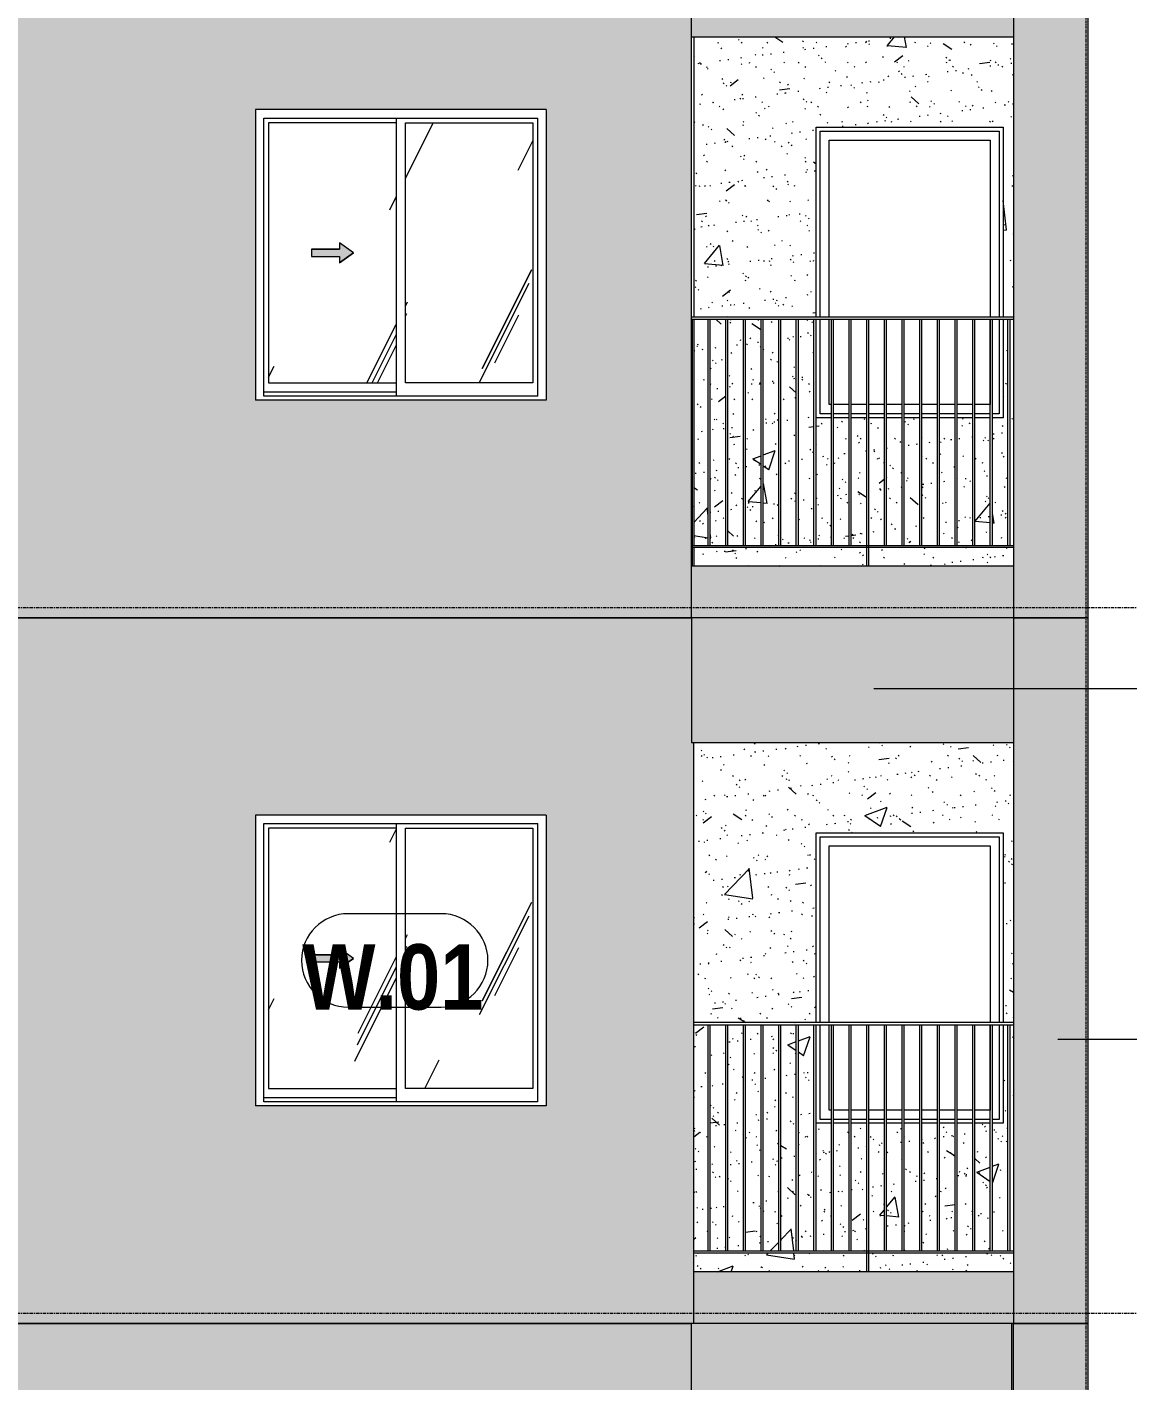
# Model space of a CAD drawing. Header units: millimetres. Extents: x 9199 to 175431, y -4466 to 35300.
# Drawn here: x 158801 to 164102, y 15474 to 21997 of the extents above; entities that cross this region are included whole.
import ezdxf

# ---------------------------------------------------------------- set-up
doc = ezdxf.new("R2010")
doc.units = ezdxf.units.MM
for name, pattern in [('1 NÉT CALL OUT', [6, 3, -3]), ('Centre', [31.75, 6.35, -4.7625, 15.875, -4.7625]), ('Grid Line', [22.225, 12.7, -3.175, 3.175, -3.175])]:
    doc.linetypes.add(name, pattern=pattern)
for name, color, linetype, lineweight in [('0-2', 250, 'Continuous', 5), ('A-DETL-GENF', 92, 'Continuous', 9), ('A-DETL-GENF-1', 92, '1 NÉT CALL OUT', 9), ('A-FLOR-HRAL-1', 253, 'Continuous', 9), ('A-FLOR-LEVL-2', 51, 'Centre', 9), ('A-GLAZ', 151, 'Continuous', 9), ('A-GLAZ-1', 253, 'Continuous', 9), ('A-GLAZ-2', 7, 'Continuous', 9), ('A-GLAZ-3', 7, '1 NÉT CALL OUT', 9), ('A-GLAZ-IDEN', 152, 'Continuous', 9), ('A-WALL', 113, 'Continuous', 9), ('A-WALL-IDEN', 211, 'Continuous', 9), ('A-WALL-PATT', 111, 'Continuous', 9), ('A-WALL-PATT-1', 9, 'Continuous', 9), ('A-WALL-PATT-2', 111, 'Continuous', 5), ('I-WALL', 2, 'Continuous', 9), ('I-WALL-1', 7, 'Continuous', 9), ('S-GRID-1', 1, 'Grid Line', 9)]:
    doc.layers.add(name, color=color, linetype=linetype, lineweight=lineweight)
doc.styles.add('Arial_B_1', font='arialbd.ttf', dxfattribs={"width": 0.85, "height": 315})
pattern_1 = [(50, (-51555.6, 1200), (1093.104, -95.634), [114.3, -1257.3]), (355, (-51555.6, 1200), (-211.457, 1146.34), [91.44, -1005.84]), (100.451, (-51464.5, 1192), (881.656, 1050.7), [97.14, -1068.54]), (46.184, (-51555.6, 1504.8), (1626.475, -252.257), [171.45, -1885.95]), (96.636, (-51420, 1483.8), (1424.416, 1484.565), [145.71, -1602.81]), (351.184, (-51555.6, 1504.8), (1424.43, 1484.55), [137.16, -1508.76]), (21, (-51403.2, 1428.6), (909.686, -613.591), [114.3, -1257.3]), (326, (-51403.2, 1428.6), (370.812, 1105.13), [91.44, -1005.84]), (71.451, (-51327.4, 1377.5), (1280.503, 491.528), [97.14, -1068.54]), (37.5, (-51555.58, 1200), (18.5313, 507.3303), [50.292, -943.356, 50.292, -970.788, -1009.65]), (37.5, (-51555.58, 1200), (18.5313, 507.3303), [-2014.728, 50.292, -959.358]), (7.5, (-51555.6, 1200), (400.918, 601.0836), [50.292, -531.876, 50.292, -920.496, -384.81]), (7.5, (-51555.6, 1200), (400.918, 601.0836), [-1552.956, 50.292, -334.518]), (327.5, (-51895.43, 1200), (813.545, -34.3737), [50.292, -330.708, 50.292, -1138.428, -1577.34]), (327.5, (-51895.43, 1200), (813.545, -34.3737), [-1569.72, 50.292, -1527.048]), (317.5, (-52047.8, 1200), (888.775, 152.56), [50.292, -445.008, 50.292, -739.14, -1120.14]), (317.5, (-52047.8, 1200), (888.775, 152.56), [-1284.732, 50.292, -1069.848])]
pattern_2 = [(37.5, (-51555.58, 1200), (-4.79953, 146.8239), [5.029, -110.795, 5.029, -124.511, -123.825]), (37.5, (-51555.58, 1200), (-4.79953, 146.8239), [-245.364, 5.029, -118.796]), (7.5, (-51555.58, 1200), (134.8574, 215.0472), [5.029, -57.455, 5.029, -99.365, -40.005]), (7.5, (-51555.58, 1200), (134.8574, 215.0472), [-166.878, 5.029, -34.976]), (327.5, (-51649.3, 1200), (237.29776, 0.4316), [5.029, -33.071, 5.029, -132.131, -179.07]), (327.5, (-51649.3, 1200), (237.29776, 0.4316), [-175.26, 5.029, -174.041]), (317.5, (-51649.3, 1200), (229.0671, 66.8792), [5.029, -14.021, 5.029, -84.887, -102.87]), (317.5, (-51649.3, 1200), (229.0671, 66.8792), [-108.966, 5.029, -97.841])]
pattern_3 = [(63.435, (-49765.3, 1304.34), (-0.001, 1524.001), [532.463, -2875.304]), (63.435, (-51289.3, 1304.34), (-0.001, 1524.001), [532.463, -2875.304]), (63.435, (-49035.8, 1598.8), (-0.001, 1524.001), [532.463, -2875.304]), (63.435, (-50559.8, 1598.8), (-0.001, 1524.001), [532.463, -2875.304]), (63.435, (-49146.2, 1494.84), (-0.001, 1524.001), [532.463, -2875.304]), (63.435, (-50670.2, 1494.84), (-0.001, 1524.001), [532.463, -2875.304]), (63.435, (-49258.75, 2090.1), (-0.001, 1524.001), [258.8, -3148.965]), (63.435, (-50782.75, 2090.1), (-0.001, 1524.001), [258.8, -3148.965]), (63.435, (-49332.36, 1997.95), (-0.001, 1524.001), [532.463, -2875.304]), (63.435, (-50856.36, 1997.95), (-0.001, 1524.001), [532.463, -2875.304]), (63.435, (-49319.4, 2064.1), (-0.001, 1524.001), [532.46, -2875.304]), (63.435, (-50843.4, 2064.1), (-0.001, 1524.001), [532.463, -2875.304]), (63.435, (-49934.2, 1773.94), (-0.001, 1524.001), [532.463, -2875.304]), (63.435, (-51458.2, 1773.94), (-0.001, 1524.001), [532.463, -2875.304]), (63.435, (-49921.24, 1851.9), (-0.001, 1524.001), [532.463, -2875.304]), (63.435, (-51445.24, 1851.9), (-0.001, 1524.001), [532.463, -2875.304]), (63.435, (-49917.74, 1908.1), (-0.001, 1524.001), [532.463, -2875.304]), (63.435, (-51441.74, 1908.1), (-0.001, 1524.001), [532.463, -2875.304])]

# ---------------------------------------------------------------- blocks, each defined once
blk = doc.blocks.new('M_Fixed - 900 x 1400-901191-TKCS_MẶT ĐỨNG HƯỚNG TÂY')
at = {"layer": 'A-GLAZ-2'}
for p, q in [((-26717.9, 7896), (-25855.9, 7896)), ((-26717.9, 7000), (-26717.9, 7896)), ((-25855.9, 7896), (-25855.9, 7000)), ((-26673.9, 7852), (-25899.9, 7852)), ((-26673.9, 7000), (-26673.9, 7852)), ((-25899.9, 7852), (-25899.9, 7000)), ((-26717.9, 6534), (-26717.9, 6990)), ((-26673.9, 6578), (-26673.9, 6990)), ((-25899.9, 6990), (-25899.9, 6578)), ((-25855.9, 6990), (-25855.9, 6534)), ((-26662.9, 6534), (-26717.9, 6534)), ((-26662.9, 6578), (-26673.9, 6578)), ((-26577.9, 6578), (-26652.9, 6578)), ((-26577.9, 6534), (-26652.9, 6534)), ((-26493, 6578), (-26567.9, 6578)), ((-26493, 6534), (-26567.9, 6534)), ((-26408, 6578), (-26483, 6578)), ((-26408, 6534), (-26483, 6534)), ((-26323.1, 6578), (-26398, 6578)), ((-26323.1, 6534), (-26398, 6534)), ((-26238.2, 6578), (-26313.1, 6578)), ((-26238.2, 6534), (-26313.1, 6534)), ((-26153.2, 6578), (-26228.2, 6578)), ((-26153.2, 6534), (-26228.2, 6534)), ((-26068.3, 6578), (-26143.2, 6578)), ((-26068.3, 6534), (-26143.2, 6534)), ((-25983.3, 6578), (-26058.3, 6578)), ((-25983.3, 6534), (-26058.3, 6534)), ((-25899.9, 6578), (-25973.3, 6578)), ((-25898.4, 6534), (-25973.3, 6534)), ((-25855.9, 6534), (-25888.4, 6534))]:
    blk.add_line(p, q, dxfattribs=at)
blk = doc.blocks.new('Railing - 10mm-901206-TKCS_MẶT ĐỨNG HƯỚNG TÂY')
at = {"layer": 'A-FLOR-HRAL-1'}
for p, q in [((-68226.4, 5900), (-68226.4, 6990)), ((-68216.4, 5900), (-68216.4, 6990))]:
    blk.add_line(p, q, dxfattribs=at)
blk = doc.blocks.new('Railing - 50 x 10mm-901224-TKCS_MẶT ĐỨNG HƯỚNG TÂY')
at = {"layer": 'A-FLOR-HRAL-1'}
for p, q in [((-68990.9, 5800), (-68990.9, 6990)), ((-68980.9, 6990), (-68990.9, 6990)), ((-68980.9, 5800), (-68980.9, 6990))]:
    blk.add_line(p, q, dxfattribs=at)
blk = doc.blocks.new('Railing - 50 x 10mm-V189-TKCS_MẶT ĐỨNG HƯỚNG TÂY')
at = {"layer": 'A-FLOR-HRAL-1'}
for p in [(-19136.9, 23990), (-19132.4, 22800)]:
    blk.add_line(p, (-19132.4, 23990), dxfattribs=at)
blk = doc.blocks.new('Railing - Railing-V194-TKCS_MẶT ĐỨNG HƯỚNG TÂY')
at = {"layer": 'A-FLOR-HRAL-1'}
for p, q in [((-19136.9, 26300), (-17586.9, 26300)), ((-17586.9, 26290), (-19136.9, 26290))]:
    blk.add_line(p, q, dxfattribs=at)
blk.add_blockref('Railing - 50 x 10mm-V189-TKCS_MẶT ĐỨNG HƯỚNG TÂY', (0, 3400))
at = {"extrusion": (0, 0, -1), "zscale": -1}
for name, p in [('Railing - 10mm-901206-TKCS_MẶT ĐỨNG HƯỚNG TÂY', (87273.9, 20400)), ('Railing - 10mm-901206-TKCS_MẶT ĐỨNG HƯỚNG TÂY', (87188.9, 20400)), ('Railing - 10mm-901206-TKCS_MẶT ĐỨNG HƯỚNG TÂY', (87104, 20400)), ('Railing - 10mm-901206-TKCS_MẶT ĐỨNG HƯỚNG TÂY', (87019.1, 20400)), ('Railing - 10mm-901206-TKCS_MẶT ĐỨNG HƯỚNG TÂY', (86934.1, 20400)), ('Railing - 10mm-901206-TKCS_MẶT ĐỨNG HƯỚNG TÂY', (86849.2, 20400)), ('Railing - 10mm-901206-TKCS_MẶT ĐỨNG HƯỚNG TÂY', (86764.2, 20400)), ('Railing - 10mm-901206-TKCS_MẶT ĐỨNG HƯỚNG TÂY', (86679.3, 20400)), ('Railing - 10mm-901206-TKCS_MẶT ĐỨNG HƯỚNG TÂY', (86594.4, 20400)), ('Railing - 50 x 10mm-901224-TKCS_MẶT ĐỨNG HƯỚNG TÂY', (87273.9, 20400)), ('Railing - 10mm-901206-TKCS_MẶT ĐỨNG HƯỚNG TÂY', (86424.5, 20400)), ('Railing - 10mm-901206-TKCS_MẶT ĐỨNG HƯỚNG TÂY', (86339.5, 20400)), ('Railing - 10mm-901206-TKCS_MẶT ĐỨNG HƯỚNG TÂY', (86254.6, 20400)), ('Railing - 10mm-901206-TKCS_MẶT ĐỨNG HƯỚNG TÂY', (86169.7, 20400)), ('Railing - 10mm-901206-TKCS_MẶT ĐỨNG HƯỚNG TÂY', (86084.7, 20400)), ('Railing - 10mm-901206-TKCS_MẶT ĐỨNG HƯỚNG TÂY', (85999.8, 20400)), ('Railing - 10mm-901206-TKCS_MẶT ĐỨNG HƯỚNG TÂY', (85914.8, 20400)), ('Railing - 10mm-901206-TKCS_MẶT ĐỨNG HƯỚNG TÂY', (85829.9, 20400))]:
    blk.add_blockref(name, p, dxfattribs=at)
blk = doc.blocks.new('Top Rail Type - Top Rail_Internal_-V191-TKCS_MẶT ĐỨNG HƯỚNG TÂY')
at = {"layer": 'A-FLOR-HRAL-1'}
for p, q in [((-17586.9, 24000), (-19136.9, 24000)), ((-19136.9, 23990), (-17586.9, 23990))]:
    blk.add_line(p, q, dxfattribs=at)
blk = doc.blocks.new('NCV_TKTC_TANG 6 - 8_rvt-6-TKCS_MẶT ĐỨNG HƯỚNG TÂY')
at = {"layer": 'A-WALL-PATT-1'}
h = blk.add_hatch(dxfattribs=at)
h.set_pattern_fill('FP_19', color=256, style=0, pattern_type=2)
h.set_pattern_definition(pattern_1)
h.paths.add_polyline_path([(-17587.4, 19400), (-17587.4, 19490), (-18283, 19490), (-18283, 19400), (-17590.7, 19400)])
h.paths.add_polyline_path([(-19126.9, 19400), (-18293, 19400), (-18293, 19490), (-19126.9, 19490)])
h.paths.add_polyline_path([(-18802.6, 19500), (-18802.6, 20590), (-18877.6, 20590), (-18877.6, 19500)])
h.paths.add_polyline_path([(-17603.5, 19500), (-17587.4, 19500), (-17587.4, 20590), (-17603.5, 20590), (-17603.5, 19530.3)])
h.paths.add_polyline_path([(-19126.9, 19500), (-19057.4, 19500), (-19057.4, 20590), (-19126.9, 20590), (-19126.9, 19868.3)])
h.paths.add_polyline_path([(-18792.6, 19500), (-18717.7, 19500), (-18717.7, 20590), (-18792.6, 20590), (-18792.6, 19740.1)])
h.paths.add_polyline_path([(-19047.4, 19500), (-18972.5, 19500), (-18972.5, 20590), (-19047.4, 20590), (-19047.4, 19555.2)])
h.paths.add_polyline_path([(-17613.5, 19500), (-17613.5, 20590), (-17636.9, 20590), (-17636.9, 20115), (-17688.4, 20115), (-17688.4, 19500)])
h.paths.add_polyline_path([(-18707.7, 19500), (-18632.7, 19500), (-18632.7, 20590), (-18707.7, 20590), (-18707.7, 19864.7)])
h.paths.add_polyline_path([(-17698.4, 19500), (-17698.4, 20115), (-17773.3, 20115), (-17773.3, 19500)])
h.paths.add_polyline_path([(-18622.7, 19500), (-18547.8, 19500), (-18547.8, 20590), (-18622.7, 20590), (-18622.7, 19868.3)])
h.paths.add_polyline_path([(-17783.3, 19500), (-17783.3, 20115), (-17858.3, 20115), (-17858.3, 19500)])
h.paths.add_polyline_path([(-18537.8, 19500), (-18462.9, 19500), (-18462.9, 20115), (-18536.9, 20115), (-18537.8, 19868.3)])
h.paths.add_polyline_path([(-17868.3, 19500), (-17868.3, 20115), (-17943.2, 20115), (-17943.2, 19500), (-17869, 19500)])
h.paths.add_polyline_path([(-18452.9, 19500), (-18377.9, 19500), (-18377.9, 20115), (-18452.9, 20115), (-18452.9, 19868.3)])
h.paths.add_polyline_path([(-18962.5, 19500), (-18887.6, 19500), (-18887.6, 20590), (-18962.5, 20590), (-18962.5, 19868.3)])
h.paths.add_polyline_path([(-18367.9, 19500), (-18293, 19500), (-18293, 20115), (-18367.9, 20115), (-18367.9, 19868.3)])
h.paths.add_polyline_path([(-17953.2, 19500), (-17953.2, 20115), (-18028.2, 20115), (-18028.2, 19500)])
h.paths.add_polyline_path([(-18038.2, 19500), (-18038.2, 20115), (-18113.1, 20115), (-18113.1, 19500)])
h.paths.add_polyline_path([(-18123.1, 19500), (-18123.1, 20115), (-18198, 20115), (-18198, 19500)])
h.paths.add_polyline_path([(-18283, 19500), (-18208, 19500), (-18208, 20115), (-18283, 20115), (-18283, 19868.3)])
h.paths.add_polyline_path([(-18775.3, 20600), (-18536.9, 20600), (-18536.9, 21515), (-17636.9, 21515), (-17636.9, 20600), (-17587.4, 20600), (-17587.4, 21950), (-19126.9, 21950), (-19126.9, 20600)])
h = blk.add_hatch(dxfattribs=at)
h.set_pattern_fill('FP_20', color=256, style=0, pattern_type=2)
h.set_pattern_definition(pattern_2)
h.paths.add_polyline_path([(-17587.4, 19400), (-17587.4, 19490), (-18283, 19490), (-18283, 19400), (-17590.7, 19400)])
h.paths.add_polyline_path([(-19126.9, 19400), (-18293, 19400), (-18293, 19490), (-19126.9, 19490)])
h.paths.add_polyline_path([(-18802.6, 19500), (-18802.6, 20590), (-18877.6, 20590), (-18877.6, 19500)])
h.paths.add_polyline_path([(-17603.5, 19500), (-17587.4, 19500), (-17587.4, 20590), (-17603.5, 20590), (-17603.5, 19530.3)])
h.paths.add_polyline_path([(-19126.9, 19500), (-19057.4, 19500), (-19057.4, 20590), (-19126.9, 20590), (-19126.9, 19868.3)])
h.paths.add_polyline_path([(-18792.6, 19500), (-18717.7, 19500), (-18717.7, 20590), (-18792.6, 20590), (-18792.6, 19740.1)])
h.paths.add_polyline_path([(-19047.4, 19500), (-18972.5, 19500), (-18972.5, 20590), (-19047.4, 20590), (-19047.4, 19555.2)])
h.paths.add_polyline_path([(-17613.5, 19500), (-17613.5, 20590), (-17636.9, 20590), (-17636.9, 20115), (-17688.4, 20115), (-17688.4, 19500)])
h.paths.add_polyline_path([(-18707.7, 19500), (-18632.7, 19500), (-18632.7, 20590), (-18707.7, 20590), (-18707.7, 19864.7)])
h.paths.add_polyline_path([(-17698.4, 19500), (-17698.4, 20115), (-17773.3, 20115), (-17773.3, 19500)])
h.paths.add_polyline_path([(-18622.7, 19500), (-18547.8, 19500), (-18547.8, 20590), (-18622.7, 20590), (-18622.7, 19868.3)])
h.paths.add_polyline_path([(-17783.3, 19500), (-17783.3, 20115), (-17858.3, 20115), (-17858.3, 19500)])
h.paths.add_polyline_path([(-18537.8, 19500), (-18462.9, 19500), (-18462.9, 20115), (-18536.9, 20115), (-18537.8, 19868.3)])
h.paths.add_polyline_path([(-17868.3, 19500), (-17868.3, 20115), (-17943.2, 20115), (-17943.2, 19500), (-17869, 19500)])
h.paths.add_polyline_path([(-18452.9, 19500), (-18377.9, 19500), (-18377.9, 20115), (-18452.9, 20115), (-18452.9, 19868.3)])
h.paths.add_polyline_path([(-18962.5, 19500), (-18887.6, 19500), (-18887.6, 20590), (-18962.5, 20590), (-18962.5, 19868.3)])
h.paths.add_polyline_path([(-18367.9, 19500), (-18293, 19500), (-18293, 20115), (-18367.9, 20115), (-18367.9, 19868.3)])
h.paths.add_polyline_path([(-17953.2, 19500), (-17953.2, 20115), (-18028.2, 20115), (-18028.2, 19500)])
h.paths.add_polyline_path([(-18038.2, 19500), (-18038.2, 20115), (-18113.1, 20115), (-18113.1, 19500)])
h.paths.add_polyline_path([(-18123.1, 19500), (-18123.1, 20115), (-18198, 20115), (-18198, 19500)])
h.paths.add_polyline_path([(-18283, 19500), (-18208, 19500), (-18208, 20115), (-18283, 20115), (-18283, 19868.3)])
h.paths.add_polyline_path([(-18775.3, 20600), (-18536.9, 20600), (-18536.9, 21515), (-17636.9, 21515), (-17636.9, 20600), (-17587.4, 20600), (-17587.4, 21950), (-19126.9, 21950), (-19126.9, 20600)])
at = {"layer": 'I-WALL-1'}
for p, q in [((-19126.9, 21950), (-19126.9, 20600)), ((-18536.9, 20600), (-18536.9, 21515)), ((-18536.9, 21515), (-17636.9, 21515)), ((-17636.9, 21515), (-17636.9, 20600)), ((-19126.9, 20590), (-19126.9, 19500)), ((-18536.9, 20115), (-18536.9, 20590)), ((-17636.9, 20590), (-17636.9, 20115)), ((-18462.9, 20115), (-18536.9, 20115)), ((-18377.9, 20115), (-18452.9, 20115)), ((-18293, 20115), (-18367.9, 20115)), ((-18208, 20115), (-18283, 20115)), ((-18123.1, 20115), (-18198, 20115)), ((-18038.2, 20115), (-18113.1, 20115)), ((-17953.2, 20115), (-18028.2, 20115)), ((-17868.3, 20115), (-17943.2, 20115)), ((-17783.3, 20115), (-17858.3, 20115)), ((-17698.4, 20115), (-17773.3, 20115)), ((-17636.9, 20115), (-17688.4, 20115)), ((-19126.9, 19490), (-19126.9, 19400))]:
    blk.add_line(p, q, dxfattribs=at)
at = {"layer": 'A-FLOR-HRAL-1'}
for name, p in [('Top Rail Type - Top Rail_Internal_-V191-TKCS_MẶT ĐỨNG HƯỚNG TÂY', (0, -3400)), ('Railing - Railing-V194-TKCS_MẶT ĐỨNG HƯỚNG TÂY', (0, -6800))]:
    blk.add_blockref(name, p, dxfattribs=at)
at = {"layer": 'A-GLAZ-1'}
blk.add_blockref('M_Fixed - 900 x 1400-901191-TKCS_MẶT ĐỨNG HƯỚNG TÂY', (8200, 13600), dxfattribs=at)
blk = doc.blocks.new('Railing - Railing-V249-TKCS_MẶT ĐỨNG HƯỚNG TÂY')
at = {"layer": 'A-FLOR-HRAL-1'}
for p, q in [((-19126.9, 16100), (-17586.9, 16100)), ((-17586.9, 16090), (-19126.9, 16090))]:
    blk.add_line(p, q, dxfattribs=at)
at = {"extrusion": (0, 0, -1), "zscale": -1}
for name, p in [('Railing - 10mm-901206-TKCS_MẶT ĐỨNG HƯỚNG TÂY', (87273.9, 10200)), ('Railing - 10mm-901206-TKCS_MẶT ĐỨNG HƯỚNG TÂY', (87188.9, 10200)), ('Railing - 10mm-901206-TKCS_MẶT ĐỨNG HƯỚNG TÂY', (87104, 10200)), ('Railing - 10mm-901206-TKCS_MẶT ĐỨNG HƯỚNG TÂY', (87019.1, 10200)), ('Railing - 10mm-901206-TKCS_MẶT ĐỨNG HƯỚNG TÂY', (86934.1, 10200)), ('Railing - 10mm-901206-TKCS_MẶT ĐỨNG HƯỚNG TÂY', (86849.2, 10200)), ('Railing - 10mm-901206-TKCS_MẶT ĐỨNG HƯỚNG TÂY', (86764.2, 10200)), ('Railing - 10mm-901206-TKCS_MẶT ĐỨNG HƯỚNG TÂY', (86679.3, 10200)), ('Railing - 10mm-901206-TKCS_MẶT ĐỨNG HƯỚNG TÂY', (86594.4, 10200)), ('Railing - 50 x 10mm-901224-TKCS_MẶT ĐỨNG HƯỚNG TÂY', (87273.9, 10200)), ('Railing - 10mm-901206-TKCS_MẶT ĐỨNG HƯỚNG TÂY', (86424.5, 10200)), ('Railing - 10mm-901206-TKCS_MẶT ĐỨNG HƯỚNG TÂY', (86339.5, 10200)), ('Railing - 10mm-901206-TKCS_MẶT ĐỨNG HƯỚNG TÂY', (86254.6, 10200)), ('Railing - 10mm-901206-TKCS_MẶT ĐỨNG HƯỚNG TÂY', (86169.7, 10200)), ('Railing - 10mm-901206-TKCS_MẶT ĐỨNG HƯỚNG TÂY', (86084.7, 10200)), ('Railing - 10mm-901206-TKCS_MẶT ĐỨNG HƯỚNG TÂY', (85999.8, 10200)), ('Railing - 10mm-901206-TKCS_MẶT ĐỨNG HƯỚNG TÂY', (85914.8, 10200)), ('Railing - 10mm-901206-TKCS_MẶT ĐỨNG HƯỚNG TÂY', (85829.9, 10200))]:
    blk.add_blockref(name, p, dxfattribs=at)
blk = doc.blocks.new('Top Rail Type - Top Rail_Internal_-V250-TKCS_MẶT ĐỨNG HƯỚNG TÂY')
at = {"layer": 'A-FLOR-HRAL-1'}
for p, q in [((-17586.9, 17200), (-19126.9, 17200)), ((-19126.9, 17190), (-17586.9, 17190))]:
    blk.add_line(p, q, dxfattribs=at)
blk = doc.blocks.new('NCV_TKTC_TANG 5_rvt-2-TKCS_MẶT ĐỨNG HƯỚNG TÂY')
at = {"layer": 'A-WALL-PATT-1'}
h = blk.add_hatch(dxfattribs=at)
h.set_pattern_fill('FP_19', color=256, style=0, pattern_type=2)
h.set_pattern_definition(pattern_1)
h.paths.add_polyline_path([(-18327.6, 16000), (-18293, 16000), (-18293, 16090), (-19126.9, 16090), (-19126.9, 16000), (-19024.6, 16000)])
h.paths.add_polyline_path([(-17596, 16000), (-17587.4, 16000), (-17587.4, 16090), (-18283, 16090), (-18283, 16000), (-17604.3, 16000)])
h.paths.add_polyline_path([(-18547.8, 16100), (-18547.8, 17190), (-18622.7, 17190), (-18622.7, 16100)])
h.paths.add_polyline_path([(-18462.9, 16100), (-18462.9, 16715), (-18536.9, 16715), (-18537.8, 16100)])
h.paths.add_polyline_path([(-18452.9, 16100), (-18377.9, 16100), (-18377.9, 16715), (-18452.9, 16715), (-18452.9, 16580.3)])
h.paths.add_polyline_path([(-18367.9, 16100), (-18293, 16100), (-18293, 16715), (-18367.9, 16715), (-18367.9, 16559.4)])
h.paths.add_polyline_path([(-18632.7, 16100), (-18632.7, 17190), (-18707.7, 17190), (-18707.7, 16100)])
h.paths.add_polyline_path([(-18717.7, 16100), (-18717.7, 17190), (-18792.6, 17190), (-18792.6, 16100)])
h.paths.add_polyline_path([(-18962.5, 16100), (-18887.6, 16100), (-18887.6, 17190), (-18962.5, 17190), (-18962.5, 16481.3)])
h.paths.add_polyline_path([(-18283, 16100), (-18208, 16100), (-18208, 16715), (-18283, 16715), (-18283, 16481.2)])
h.paths.add_polyline_path([(-18198, 16100), (-18123.1, 16100), (-18123.1, 16715), (-18198, 16715), (-18198, 16403)])
h.paths.add_polyline_path([(-18113.1, 16100), (-18038.2, 16100), (-18038.2, 16715), (-18113.1, 16715), (-18113.1, 16324.8)])
h.paths.add_polyline_path([(-18028.2, 16100), (-17953.2, 16100), (-17953.2, 16715), (-18028.2, 16715), (-18028.2, 16246.6)])
h.paths.add_polyline_path([(-17943.2, 16100), (-17868.3, 16100), (-17868.3, 16715), (-17943.2, 16715), (-17943.2, 16168.4)])
h.paths.add_polyline_path([(-18802.6, 16100), (-18802.6, 17190), (-18877.6, 17190), (-18877.6, 16100)])
h.paths.add_polyline_path([(-17603.5, 16100), (-17587.4, 16100), (-17587.4, 17190), (-17603.5, 17190), (-17603.5, 16130.3)])
h.paths.add_polyline_path([(-18972.5, 16100), (-18972.5, 17190), (-19047.4, 17190), (-19047.4, 16100)])
h.paths.add_polyline_path([(-17858.3, 16100), (-17783.3, 16100), (-17783.3, 16715), (-17858.3, 16715), (-17858.3, 16580.3)])
h.paths.add_polyline_path([(-17773.3, 16100), (-17698.4, 16100), (-17698.4, 16715), (-17773.3, 16715), (-17773.3, 16580.3)])
h.paths.add_polyline_path([(-17688.4, 16100), (-17613.5, 16100), (-17613.5, 17190), (-17636.9, 17190), (-17636.9, 16715), (-17688.4, 16715), (-17688.4, 16580.3)])
h.paths.add_polyline_path([(-19057.4, 16100), (-19057.4, 17190), (-19126.9, 17190), (-19126.9, 16100), (-19061.8, 16100)])
h.paths.add_polyline_path([(-18536.9, 17200), (-18536.9, 18115), (-17636.9, 18115), (-17636.9, 17200), (-17587.4, 17200), (-17587.4, 18550), (-19126.9, 18550), (-19126.9, 17200), (-18775.3, 17200)])
h = blk.add_hatch(dxfattribs=at)
h.set_pattern_fill('FP_20', color=256, style=0, pattern_type=2)
h.set_pattern_definition(pattern_2)
h.paths.add_polyline_path([(-18327.6, 16000), (-18293, 16000), (-18293, 16090), (-19126.9, 16090), (-19126.9, 16000), (-19024.6, 16000)])
h.paths.add_polyline_path([(-17596, 16000), (-17587.4, 16000), (-17587.4, 16090), (-18283, 16090), (-18283, 16000), (-17604.3, 16000)])
h.paths.add_polyline_path([(-18547.8, 16100), (-18547.8, 17190), (-18622.7, 17190), (-18622.7, 16100)])
h.paths.add_polyline_path([(-18462.9, 16100), (-18462.9, 16715), (-18536.9, 16715), (-18537.8, 16100)])
h.paths.add_polyline_path([(-18452.9, 16100), (-18377.9, 16100), (-18377.9, 16715), (-18452.9, 16715), (-18452.9, 16580.3)])
h.paths.add_polyline_path([(-18367.9, 16100), (-18293, 16100), (-18293, 16715), (-18367.9, 16715), (-18367.9, 16559.4)])
h.paths.add_polyline_path([(-18632.7, 16100), (-18632.7, 17190), (-18707.7, 17190), (-18707.7, 16100)])
h.paths.add_polyline_path([(-18717.7, 16100), (-18717.7, 17190), (-18792.6, 17190), (-18792.6, 16100)])
h.paths.add_polyline_path([(-18962.5, 16100), (-18887.6, 16100), (-18887.6, 17190), (-18962.5, 17190), (-18962.5, 16481.3)])
h.paths.add_polyline_path([(-18283, 16100), (-18208, 16100), (-18208, 16715), (-18283, 16715), (-18283, 16481.2)])
h.paths.add_polyline_path([(-18198, 16100), (-18123.1, 16100), (-18123.1, 16715), (-18198, 16715), (-18198, 16403)])
h.paths.add_polyline_path([(-18113.1, 16100), (-18038.2, 16100), (-18038.2, 16715), (-18113.1, 16715), (-18113.1, 16324.8)])
h.paths.add_polyline_path([(-18028.2, 16100), (-17953.2, 16100), (-17953.2, 16715), (-18028.2, 16715), (-18028.2, 16246.6)])
h.paths.add_polyline_path([(-17943.2, 16100), (-17868.3, 16100), (-17868.3, 16715), (-17943.2, 16715), (-17943.2, 16168.4)])
h.paths.add_polyline_path([(-18802.6, 16100), (-18802.6, 17190), (-18877.6, 17190), (-18877.6, 16100)])
h.paths.add_polyline_path([(-17603.5, 16100), (-17587.4, 16100), (-17587.4, 17190), (-17603.5, 17190), (-17603.5, 16130.3)])
h.paths.add_polyline_path([(-18972.5, 16100), (-18972.5, 17190), (-19047.4, 17190), (-19047.4, 16100)])
h.paths.add_polyline_path([(-17858.3, 16100), (-17783.3, 16100), (-17783.3, 16715), (-17858.3, 16715), (-17858.3, 16580.3)])
h.paths.add_polyline_path([(-17773.3, 16100), (-17698.4, 16100), (-17698.4, 16715), (-17773.3, 16715), (-17773.3, 16580.3)])
h.paths.add_polyline_path([(-17688.4, 16100), (-17613.5, 16100), (-17613.5, 17190), (-17636.9, 17190), (-17636.9, 16715), (-17688.4, 16715), (-17688.4, 16580.3)])
h.paths.add_polyline_path([(-19057.4, 16100), (-19057.4, 17190), (-19126.9, 17190), (-19126.9, 16100), (-19061.8, 16100)])
h.paths.add_polyline_path([(-18536.9, 17200), (-18536.9, 18115), (-17636.9, 18115), (-17636.9, 17200), (-17587.4, 17200), (-17587.4, 18550), (-19126.9, 18550), (-19126.9, 17200), (-18775.3, 17200)])
at = {"layer": 'I-WALL-1'}
for p, q in [((-18536.9, 17200), (-18536.9, 18115)), ((-18536.9, 18115), (-17636.9, 18115)), ((-17636.9, 18115), (-17636.9, 17200)), ((-18536.9, 16715), (-18536.9, 17190)), ((-17636.9, 17190), (-17636.9, 16715)), ((-18462.9, 16715), (-18536.9, 16715)), ((-18377.9, 16715), (-18452.9, 16715)), ((-18293, 16715), (-18367.9, 16715)), ((-18208, 16715), (-18283, 16715)), ((-18123.1, 16715), (-18198, 16715)), ((-18038.2, 16715), (-18113.1, 16715)), ((-17953.2, 16715), (-18028.2, 16715)), ((-17868.3, 16715), (-17943.2, 16715)), ((-17783.3, 16715), (-17858.3, 16715)), ((-17698.4, 16715), (-17773.3, 16715)), ((-17636.9, 16715), (-17688.4, 16715))]:
    blk.add_line(p, q, dxfattribs=at)
at = {"layer": 'A-FLOR-HRAL-1'}
for name in ['Top Rail Type - Top Rail_Internal_-V250-TKCS_MẶT ĐỨNG HƯỚNG TÂY', 'Railing - Railing-V249-TKCS_MẶT ĐỨNG HƯỚNG TÂY']:
    blk.add_blockref(name, (0, 0), dxfattribs=at)
at = {"layer": 'A-GLAZ-1'}
blk.add_blockref('M_Fixed - 900 x 1400-901191-TKCS_MẶT ĐỨNG HƯỚNG TÂY', (8200, 10200), dxfattribs=at)
blk = doc.blocks.new('1_FAMILY RVT - W01-WxH 1400x1400xmm-V229-TKCS_MẶT ĐỨNG HƯỚNG TÂY')
at = {"layer": 'A-DETL-GENF-1'}
blk.add_hatch(color=256, dxfattribs=at).paths.add_polyline_path([(-20832.9, 17462.1), (-20765.1, 17509.5), (-20832.9, 17557), (-20832.9, 17526.5), (-20968.3, 17526.5), (-20968.3, 17492.6), (-20832.9, 17492.6)])
at = {"layer": 'A-GLAZ'}
h = blk.add_hatch(dxfattribs=at)
h.set_pattern_fill('FP_18', color=256, style=0, pattern_type=2)
h.set_pattern_definition(pattern_3)
h.paths.add_polyline_path([(-20559.6, 16882.6), (-20559.6, 18136.5), (-21173.9, 18136.5), (-21173.9, 16882.6)])
h.paths.add_polyline_path([(-20832.9, 17462.1), (-20832.9, 17492.6), (-20968.3, 17492.6), (-20968.3, 17526.5), (-20832.9, 17526.5), (-20832.9, 17557), (-20765.1, 17509.5), (-20789.3, 17492.6)])
h = blk.add_hatch(dxfattribs=at)
h.set_pattern_fill('FP_18', color=256, style=0, pattern_type=2)
h.set_pattern_definition(pattern_3)
h.paths.add_polyline_path([(-19900.9, 16882.6), (-19900.9, 18136.5), (-20515.1, 18136.5), (-20515.1, 16882.6)])
at = {"layer": 'A-DETL-GENF'}
for p, q in [((-20832.9, 17557), (-20832.9, 17526.5)), ((-20765.1, 17509.5), (-20832.9, 17557)), ((-20765.1, 17509.5), (-20832.9, 17557)), ((-20832.9, 17557), (-20832.9, 17526.5)), ((-20968.3, 17526.5), (-20968.3, 17492.6)), ((-20968.3, 17526.5), (-20832.9, 17526.5)), ((-20832.9, 17526.5), (-20968.3, 17526.5)), ((-20968.3, 17526.5), (-20968.3, 17492.6)), ((-20968.3, 17492.6), (-20832.9, 17492.6)), ((-20968.3, 17492.6), (-20832.9, 17492.6)), ((-20765.1, 17509.5), (-20832.9, 17462.1)), ((-20832.9, 17462.1), (-20765.1, 17509.5)), ((-20832.9, 17492.6), (-20832.9, 17462.1)), ((-20832.9, 17492.6), (-20832.9, 17462.1))]:
    blk.add_line(p, q, dxfattribs=at)
at = {"layer": 'A-GLAZ'}
for p, q in [((-19837.4, 18200), (-21237.4, 18200)), ((-21237.4, 18200), (-21237.4, 16800)), ((-21196.4, 18159.1), (-19878.3, 18159.1)), ((-21196.4, 16819), (-21196.4, 18159.1)), ((-21173.9, 18136.5), (-21173.9, 16882.6)), ((-20559.6, 18136.5), (-21173.9, 18136.5)), ((-20559.6, 18159.1), (-20559.6, 16819)), ((-20515.1, 16882.6), (-20515.1, 18136.5)), ((-20515.1, 18136.5), (-19900.9, 18136.5)), ((-19900.9, 18136.5), (-19900.9, 16882.6)), ((-19878.3, 16819), (-19878.3, 18159.1)), ((-19837.4, 18200), (-19837.4, 16800)), ((-20559.6, 16838.1), (-21196.4, 16838.1)), ((-20559.6, 16838.1), (-21196.4, 16838.1)), ((-21173.9, 16882.6), (-20559.6, 16882.6)), ((-19900.9, 16882.6), (-20515.1, 16882.6)), ((-19837.4, 16800), (-21237.4, 16800)), ((-19878.3, 16819), (-21196.4, 16819))]:
    blk.add_line(p, q, dxfattribs=at)
blk = doc.blocks.new('1_FAMILY RVT - W01-WxH 1400x1400xmm-V267-TKCS_MẶT ĐỨNG HƯỚNG TÂY')
at = {"layer": 'A-DETL-GENF-1'}
blk.add_hatch(color=256, dxfattribs=at).paths.add_polyline_path([(-20832.9, 20862.1), (-20765.1, 20909.5), (-20832.9, 20957), (-20832.9, 20926.5), (-20968.3, 20926.5), (-20968.3, 20892.6), (-20832.9, 20892.6)])
at = {"layer": 'A-GLAZ'}
h = blk.add_hatch(dxfattribs=at)
h.set_pattern_fill('FP_18', color=256, style=0, pattern_type=2)
h.set_pattern_definition(pattern_3)
h.paths.add_polyline_path([(-20559.6, 20282.6), (-20559.6, 21536.5), (-21173.9, 21536.5), (-21173.9, 20282.6)])
h.paths.add_polyline_path([(-20832.9, 20862.1), (-20832.9, 20892.6), (-20968.3, 20892.6), (-20968.3, 20926.5), (-20832.9, 20926.5), (-20832.9, 20957), (-20765.1, 20909.5), (-20789.3, 20892.6)])
h = blk.add_hatch(dxfattribs=at)
h.set_pattern_fill('FP_18', color=256, style=0, pattern_type=2)
h.set_pattern_definition(pattern_3)
h.paths.add_polyline_path([(-19900.9, 20282.6), (-19900.9, 21536.5), (-20515.1, 21536.5), (-20515.1, 20282.6)])
at = {"layer": 'A-DETL-GENF'}
for p, q in [((-20832.9, 20957), (-20832.9, 20926.5)), ((-20765.1, 20909.5), (-20832.9, 20957)), ((-20765.1, 20909.5), (-20832.9, 20957)), ((-20832.9, 20957), (-20832.9, 20926.5)), ((-20968.3, 20926.5), (-20968.3, 20892.6)), ((-20968.3, 20926.5), (-20832.9, 20926.5)), ((-20832.9, 20926.5), (-20968.3, 20926.5)), ((-20968.3, 20926.5), (-20968.3, 20892.6)), ((-20968.3, 20892.6), (-20832.9, 20892.6)), ((-20968.3, 20892.6), (-20832.9, 20892.6)), ((-20765.1, 20909.5), (-20832.9, 20862.1)), ((-20832.9, 20862.1), (-20765.1, 20909.5)), ((-20832.9, 20892.6), (-20832.9, 20862.1)), ((-20832.9, 20892.6), (-20832.9, 20862.1))]:
    blk.add_line(p, q, dxfattribs=at)
at = {"layer": 'A-GLAZ'}
for p, q in [((-19837.4, 21600), (-21237.4, 21600)), ((-21237.4, 21600), (-21237.4, 20200)), ((-19837.4, 21600), (-19837.4, 20200)), ((-21196.4, 21559.1), (-19878.3, 21559.1)), ((-21196.4, 20219), (-21196.4, 21559.1)), ((-21173.9, 21536.5), (-21173.9, 20282.6)), ((-20559.6, 21536.5), (-21173.9, 21536.5)), ((-20559.6, 21559.1), (-20559.6, 20219)), ((-20515.1, 20282.6), (-20515.1, 21536.5)), ((-20515.1, 21536.5), (-19900.9, 21536.5)), ((-19900.9, 21536.5), (-19900.9, 20282.6)), ((-19878.3, 20219), (-19878.3, 21559.1)), ((-20559.6, 20238.1), (-21196.4, 20238.1)), ((-20559.6, 20238.1), (-21196.4, 20238.1)), ((-21173.9, 20282.6), (-20559.6, 20282.6)), ((-19900.9, 20282.6), (-20515.1, 20282.6)), ((-19837.4, 20200), (-21237.4, 20200)), ((-19878.3, 20219), (-21196.4, 20219))]:
    blk.add_line(p, q, dxfattribs=at)
blk = doc.blocks.new('SSA-WINDOW TAG - 10-2062020-TKCS_MẶT ĐỨNG HƯỚNG TÂY')
at = {"layer": 'A-GLAZ-IDEN'}
for p, q in [((-74740.8, 10925), (-75188.4, 10925)), ((-75188.4, 10475), (-74740.8, 10475))]:
    blk.add_line(p, q, dxfattribs=at)
for centre, start, end in [((-75188.4, 10700), 90, 270), ((-74740.8, 10700), 270, 90)]:
    blk.add_arc(centre, 225, start, end, dxfattribs=at)

msp = doc.modelspace()

# ---------------------------------------------------------------- hatches: boundary and pattern name
at = {"layer": 'A-WALL-PATT'}
h = msp.add_hatch(color=256, dxfattribs=at)
h.paths.add_polyline_path([(155426.2, 19150), (158900.8, 19150), (158900.8, 22550), (155426.2, 22550), (155426.2, 19320.3)])
h.paths.add_polyline_path([(158701.2, 19400), (155776.2, 19400), (155776.2, 21950), (158701.2, 21950), (158701.2, 19868.3)])
h = msp.add_hatch(color=256, dxfattribs=at)
h.paths.add_polyline_path([(157519.7, 15750), (158900.8, 15750), (158900.8, 19150), (155426.2, 19150), (155426.2, 15750), (156461.6, 15750)])
h.paths.add_polyline_path([(156461.6, 16000), (155776.2, 16000), (155776.2, 18550), (158701.2, 18550), (158701.2, 16000), (157519.7, 16000)])
h = msp.add_hatch(color=256, dxfattribs=at)
h.paths.add_polyline_path([(155416.2, 12350), (158900.8, 12350), (158900.8, 15750), (155426.2, 15750), (155426.2, 15150), (155416.2, 15150), (155416.2, 13292.3)])
h.paths.add_polyline_path([(156461.6, 12600), (155776.2, 12600), (155776.2, 15150), (158700.8, 15150), (158700.8, 12600), (157519.7, 12600)])
at = {"layer": 'A-WALL-PATT-2'}
h = msp.add_hatch(color=256, dxfattribs=at)
h.paths.add_polyline_path([(162001.2, 19150), (162001.2, 22550), (158900.8, 22550), (158900.8, 19150), (161752.4, 19150)])
h.paths.add_polyline_path([(161300.8, 20200), (159900.8, 20200), (159900.8, 21600), (161300.8, 21600), (161300.8, 20219.1)])
for points in [[(163551.2, 21950), (163551.2, 22550), (162001.2, 22550), (162001.2, 21950)], [(163911.2, 19150), (163911.2, 22550), (163551.2, 22550), (163551.2, 19150), (163868.8, 19150)], [(163551.2, 19150), (163551.2, 19400), (162001.2, 19400), (162001.2, 19150), (162810.6, 19150)], [(163551.2, 18550), (163551.2, 19150), (162001.2, 19150), (162001.2, 18550)], [(163911.2, 15750), (163911.2, 19150), (163551.2, 19150), (163551.2, 15750), (163868.8, 15750)], [(163541.2, 15750), (163551.2, 15750), (163551.2, 16000), (162011.2, 16000), (162011.2, 15750), (162810.6, 15750)], [(163551.2, 15150), (163551.2, 15750), (162001.2, 15750), (162001.2, 15150)], [(163868.8, 12350), (163911.2, 12350), (163911.2, 15750), (163541.2, 15750), (163541.2, 12350)]]:
    msp.add_hatch(color=256, dxfattribs=at).paths.add_polyline_path(points)
h = msp.add_hatch(color=256, dxfattribs=at)
h.paths.add_polyline_path([(159636.1, 15750), (162011.2, 15750), (162011.2, 18550), (162001.2, 18550), (162001.2, 19150), (158900.8, 19150), (158900.8, 15750)])
h.paths.add_polyline_path([(159900.8, 16800), (159900.8, 18200), (161300.8, 18200), (161300.8, 16800), (159941.7, 16800)])
h = msp.add_hatch(color=256, dxfattribs=at)
h.paths.add_polyline_path([(158900.8, 12350), (162011.2, 12350), (162011.2, 15150), (162001.2, 15150), (162001.2, 15750), (158900.8, 15750), (158900.8, 13292.3)])
h.paths.add_polyline_path([(161259.9, 13400), (159900.8, 13400), (159900.8, 14800), (161300.8, 14800), (161300.8, 13400)])

# ---------------------------------------------------------------- linework, layer by layer
at = {"layer": 'A-FLOR-LEVL-2'}
for p, q in [((96540.4, 19200), (171939.1, 19200)), ((96540.4, 15800), (171939.1, 15800))]:
    msp.add_line(p, q, dxfattribs=at)
at = {"layer": 'A-WALL'}
for p, q in [((162001.2, 19150), (162001.2, 29350)), ((163551.2, 29350), (163551.2, 15750)), ((163911.2, 4700), (163911.2, 22550)), ((162001.2, 19150), (155426.2, 19150)), ((155426.2, 19150), (162001.2, 19150)), ((163911.2, 19150), (163551.2, 19150)), ((163551.2, 19150), (163911.2, 19150)), ((162011.2, 15750), (162011.2, 18550)), ((155426.2, 15750), (162001.2, 15750)), ((162001.2, 15750), (155426.2, 15750)), ((162001.2, 15150), (162001.2, 15750)), ((163911.2, 15750), (163541.2, 15750)), ((163541.2, 15750), (163541.2, 5550)), ((163551.2, 15750), (163911.2, 15750))]:
    msp.add_line(p, q, dxfattribs=at)
at = {"layer": 'A-WALL-IDEN'}
for p, q in [((162878.2, 18810.7), (164796.1, 18810.7)), ((163765.7, 17121.1), (165043.6, 17121.1))]:
    msp.add_line(p, q, dxfattribs=at)
at = {"layer": 'I-WALL'}
for p, q in [((162001.2, 21950), (163551.2, 21950)), ((163551.2, 19400), (162001.2, 19400)), ((163551.2, 19150), (162001.2, 19150)), ((162001.2, 19150), (162001.2, 18550)), ((162001.2, 18550), (163551.2, 18550)), ((163551.2, 16000), (162011.2, 16000)), ((163551.2, 15750), (162001.2, 15750)), ((163551.2, 15150), (163551.2, 15750))]:
    msp.add_line(p, q, dxfattribs=at)
at = {"layer": 'S-GRID-1'}
msp.add_line((163901.2, 634.2), (163901.2, 30542.5), dxfattribs=at)

# ---------------------------------------------------------------- block references
at = {"layer": '0-2'}
for name in ['NCV_TKTC_TANG 6 - 8_rvt-6-TKCS_MẶT ĐỨNG HƯỚNG TÂY', 'NCV_TKTC_TANG 5_rvt-2-TKCS_MẶT ĐỨNG HƯỚNG TÂY']:
    msp.add_blockref(name, (181138.2, 0), dxfattribs=at)
at = {"layer": 'A-GLAZ-3'}
for name in ['1_FAMILY RVT - W01-WxH 1400x1400xmm-V267-TKCS_MẶT ĐỨNG HƯỚNG TÂY', '1_FAMILY RVT - W01-WxH 1400x1400xmm-V229-TKCS_MẶT ĐỨNG HƯỚNG TÂY']:
    msp.add_blockref(name, (181138.2, 0), dxfattribs=at)
at = {"layer": 'A-GLAZ-IDEN'}
msp.add_blockref('SSA-WINDOW TAG - 10-2062020-TKCS_MẶT ĐỨNG HƯỚNG TÂY', (235536.1, 6800), dxfattribs=at)

# ---------------------------------------------------------------- texts
at = {"layer": 'A-GLAZ-IDEN', "insert": (160562.2, 17418.1), "char_height": 315, "width": 902.7, "attachment_point": 5, "line_spacing_factor": 0.936439, "style": 'Arial_B_1'}
msp.add_mtext('\\pt6.3756,12.7512,19.12365,25.49925,31.87485,38.25045,44.62605,50.9985,57.3741,63.7497,70.1253,76.5009,82.8765,89.24895,95.62455,102.00015,108.37575,114.75135,121.1238,127.4994,133.875,140.2506,146.6262,152.99865,159.37425,165.74985,172.12545,178.50105,184.8735,191.2491,197.6247,204.0003;W.01', dxfattribs=at)

doc.saveas('drawing.dxf')
